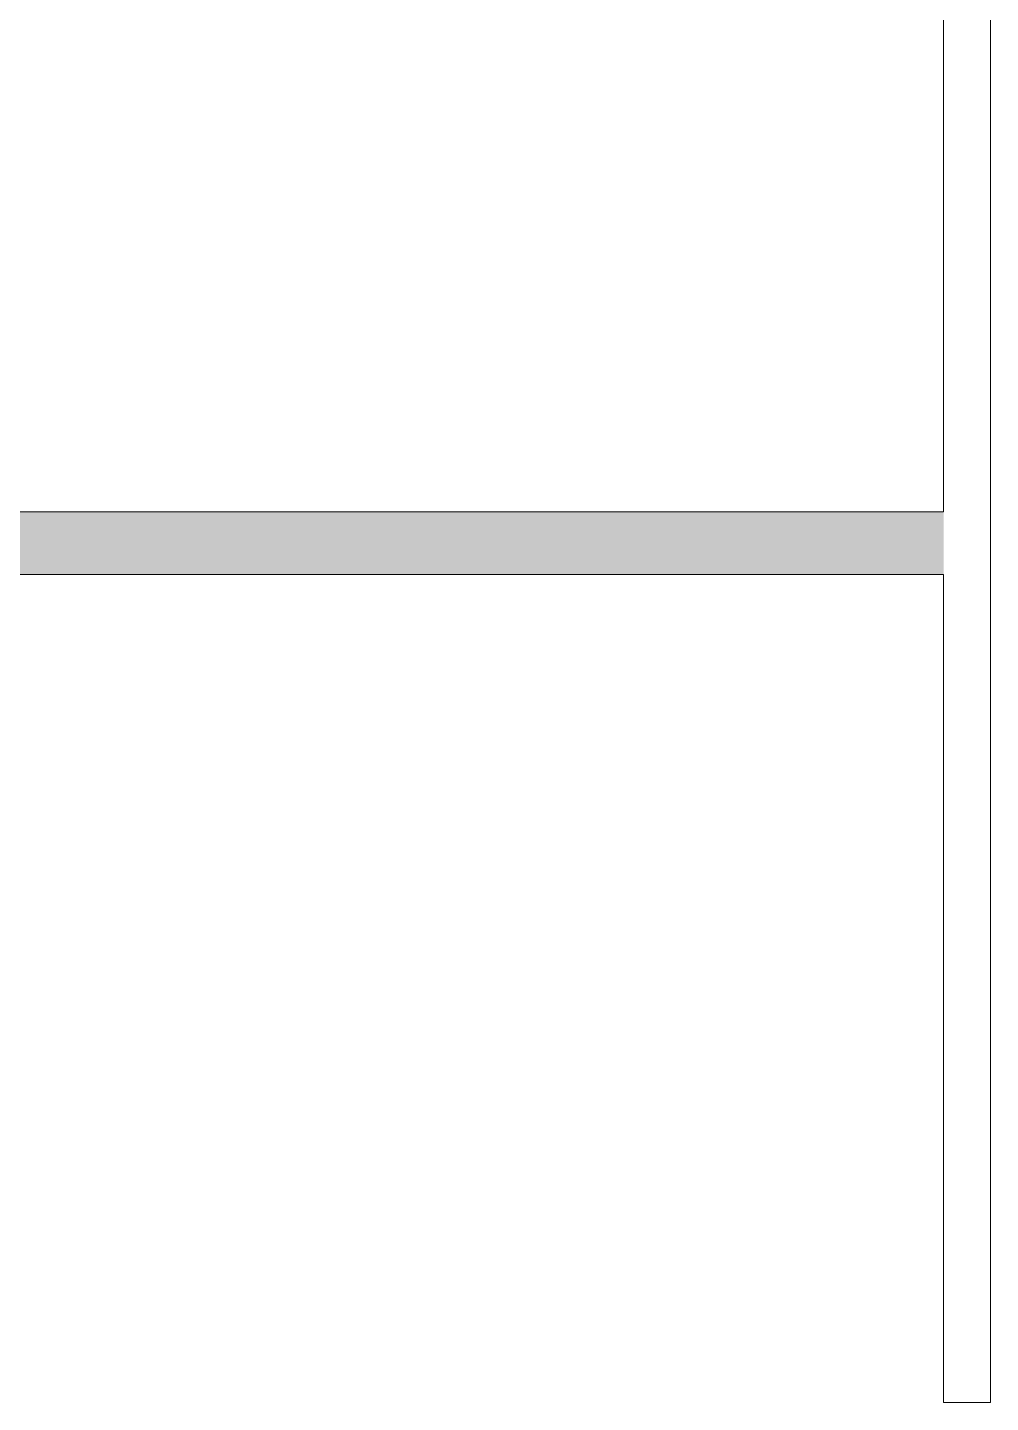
# Model space of a CAD drawing. Header units: inches. Extents: x 416 to 2283, y -56 to 1824.
# Drawn here: x 1737.4 to 1799.1, y 296.6 to 384.6 of the extents above; entities that cross this region are included whole.
import ezdxf

# ---------------------------------------------------------------- set-up
doc = ezdxf.new("R2010")
doc.units = ezdxf.units.IN
doc.header["$MEASUREMENT"] = 0
doc.layers.add('A-WALL-PATT', color=111, linetype='Continuous', lineweight=13)
doc.layers.add('I-WALL', color=2, linetype='Continuous', lineweight=13)

msp = doc.modelspace()

# ---------------------------------------------------------------- hatches: boundary and pattern name
at = {"layer": 'A-WALL-PATT', "lineweight": 9}
msp.add_hatch(color=7, dxfattribs=at).paths.add_polyline_path([(1650.795, 349.599), (1796.088, 349.599), (1796.088, 353.599), (1650.795, 353.599)], flags=0)

# ---------------------------------------------------------------- linework, layer by layer
at = {"layer": 'I-WALL'}
for p, q in [((1796.088, 407.599), (1796.088, 353.599)), ((1799.088, 296.599), (1799.088, 407.599)), ((1796.088, 349.599), (1796.088, 296.599)), ((1796.088, 296.599), (1799.088, 296.599))]:
    msp.add_line(p, q, dxfattribs=at)
at = {"layer": 'I-WALL', "color": 8, "lineweight": 20}
for p, q in [((1796.088, 353.599), (1650.795, 353.599)), ((1650.795, 349.599), (1796.088, 349.599))]:
    msp.add_line(p, q, dxfattribs=at)

doc.saveas('drawing.dxf')
